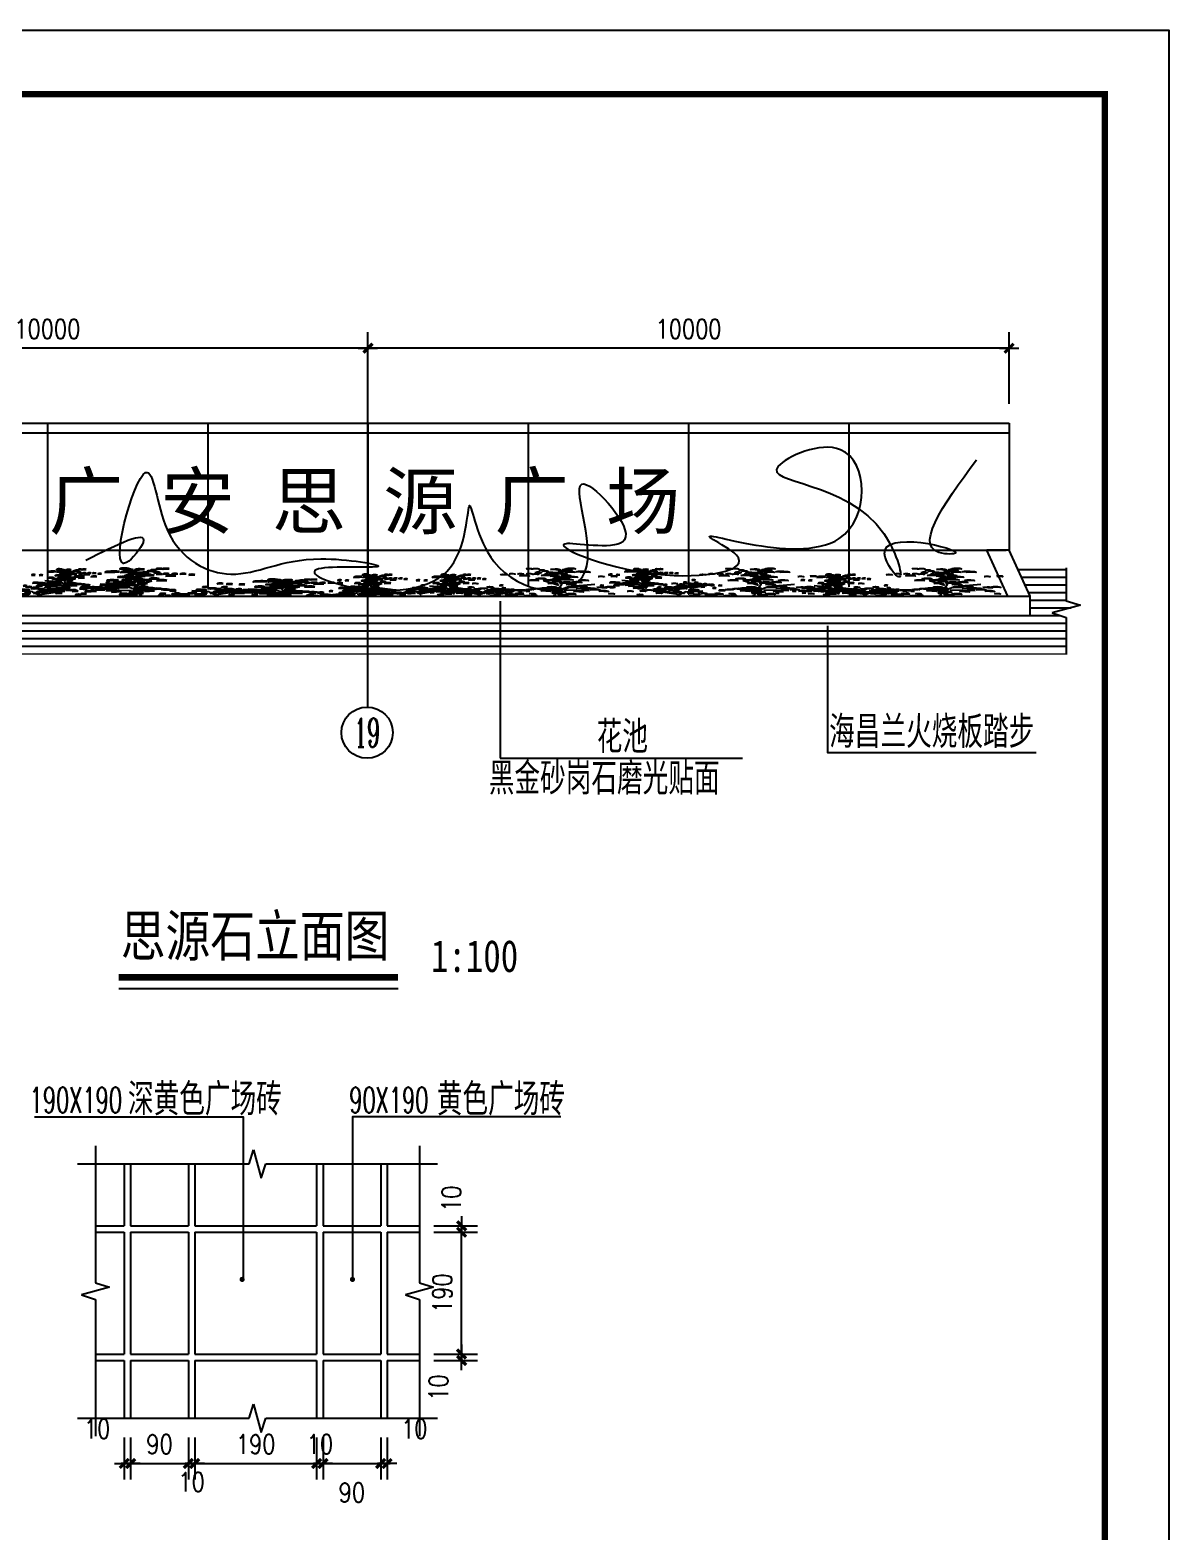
# Model space of a CAD drawing. Extents: x 0 to 11014425, y 0 to 2581013.
# Drawn here: x 10827321 to 10845083, y 2511555 to 2534982 of the extents above; entities that cross this region are included whole.
import ezdxf
from ezdxf.enums import TextEntityAlignment as Align

# ---------------------------------------------------------------- set-up
doc = ezdxf.new("R2010")
doc.units = 0
doc.header["$LTSCALE"] = 4000
doc.header["$MEASUREMENT"] = 0
doc.header["$PDMODE"] = 34
for name, pattern in [('CONTINOUS', [0]), ('DASH', [0.35, 0.25, -0.1]), ('DOTE', [2.42, 2, -0.2, 0.02, -0.2])]:
    doc.linetypes.add(name, pattern=pattern)
doc.layers.get('0').update_dxf_attribs({"color": 253, "linetype": 'DASH'})
doc.layers.get('DEFPOINTS').update_dxf_attribs({"linetype": 'CONTINUOUS'})
for name, color, linetype in [('1', 2, 'CONTINUOUS'), ('AXIS', 3, 'CONTINUOUS'), ('AXIS_TEXT', 7, 'CONTINUOUS'), ('OTHER', 7, 'CONTINUOUS'), ('PUB_DIM', 3, 'CONTINUOUS'), ('PUB_TEXT', 7, 'CONTINUOUS'), ('PUB_TITLE', 4, 'CONTINUOUS'), ('T4', 3, 'CONTINUOUS'), ('T5', 13, 'CONTINUOUS'), ('TREE', 64, 'CONTINUOUS')]:
    doc.layers.add(name, color=color, linetype=linetype)
doc.styles.add('COMPLEX', font='COMPLEX')
doc.styles.add('DIM_FONT', font='SIMPLEX.shx', dxfattribs={"width": 0.8})
doc.styles.add('FS64F', font='romant.shx', dxfattribs={"width": 0.95, "height": 8, "bigfont": 'hztxt.shx'})
doc.styles.add('HZ1', font='', dxfattribs={"width": 0.8})
doc.styles.add('宋体', font='SimSun.ttf', dxfattribs={"width": 0.7})
doc.styles.get('HZ1').set_extended_font_data('KaiTi_GB2312')
doc.dimstyles.new('DIMN', dxfattribs={"dimtxt": 300, "dimasz": 1, "dimexe": 250, "dimexo": 300, "dimgap": 150, "dimtad": 1, "dimdec": 0, "dimzin": 0, "dimtxsty": 'DIM_FONT', "dimblk": '_DIMX', "dimcen": 0.09, "dimclrt": 7, "dimazin": 3, "dimtfac": 1, "dimtdec": 0, "dimtix": 1, "dimtmove": 0, "dimatfit": 3, "dimtolj": 1, "dimtzin": 0})
doc.dimstyles.new('DIMN10', dxfattribs={"dimscale": 0.1, "dimtxt": 300, "dimasz": 1, "dimexe": 250, "dimexo": 300, "dimgap": 150, "dimtad": 1, "dimdec": 0, "dimzin": 0, "dimtxsty": 'DIM_FONT', "dimblk": '_DIMX', "dimcen": 0.09, "dimclrt": 7, "dimazin": 3, "dimtfac": 1, "dimtdec": 0, "dimtix": 1, "dimtmove": 0, "dimatfit": 3, "dimtolj": 1, "dimtzin": 0})

# ---------------------------------------------------------------- blocks, each defined once
blk = doc.blocks.new('M_G79')
at = {"color": 3, "linetype": 'CONTINUOUS'}
for p, q in [((-1186, 4132), (-869, 4207)), ((-1072, 3965), (-755, 4040)), ((-716, 3992), (-399, 4067)), ((-222, 3919), (-31, 3964)), ((-43, 4142), (148, 4187)), ((156, 4142), (346, 4187)), ((178, 4140), (368, 4185)), ((-1641, 3610), (-1324, 3685)), ((-1503, 3661), (-1186, 3736)), ((-1157, 3600), (-840, 3675)), ((-1041, 3058), (-724, 3133)), ((-946, 3709), (-629, 3784)), ((-922, 3332), (-605, 3407)), ((-922, 3332), (-605, 3407)), ((-835, 3322), (-518, 3397)), ((-712, 3440), (-395, 3515)), ((-634, 3145), (-317, 3220)), ((-574, 3491), (-257, 3566)), ((-421, 3077), (-104, 3152)), ((-326, 3777), (-136, 3822)), ((-125, 3600), (65, 3645)), ((-93, 3486), (97, 3531)), ((-28, 3281), (162, 3326)), ((178, 3346), (368, 3391)), ((441, 3339), (632, 3384)), ((705, 3331), (895, 3376)), ((979, 3213), (1169, 3258)), ((-2470, 2935), (-2280, 2980)), ((-2463, 3000), (-2272, 3045)), ((-2075, 2913), (-1885, 2958)), ((-1590, 2282), (-1273, 2357)), ((-1245, 2843), (-1055, 2888)), ((-1129, 2896), (-939, 2941)), ((-1116, 2383), (-799, 2458)), ((-1042, 2886), (-852, 2931)), ((-1007, 2768), (-690, 2843)), ((-845, 2640), (-528, 2715)), ((-800, 2683), (-610, 2728)), ((-778, 2681), (-588, 2726)), ((-777, 2456), (-460, 2531)), ((-742, 2809), (-552, 2854)), ((-711, 2894), (-520, 2939)), ((-702, 2932), (-385, 3007)), ((-697, 2381), (-380, 2456)), ((-486, 2291), (-169, 2366)), ((-259, 2552), (58, 2627)), ((-24, 2284), (293, 2359)), ((257, 3024), (574, 3099)), ((-1379, 1994), (-1062, 2069)), ((-1195, 1665), (-878, 1740)), ((-1050, 1979), (-733, 2054)), ((-997, 1863), (-680, 1938)), ((-748, 2122), (-431, 2197)), ((-629, 1800), (-312, 1875)), ((1860, 1814), (2050, 1859)), ((-2413, 1227), (-2096, 1302)), ((-2156, 1154), (-1839, 1229)), ((-1953, 801), (-1636, 876)), ((-1822, 985), (-1505, 1060)), ((-1682, 1057), (-1365, 1132)), ((-1537, 1372), (-1220, 1447)), ((-1513, 994), (-1195, 1069)), ((-1227, 1183), (-910, 1258)), ((-760, 1021), (-443, 1096)), ((-661, 922), (-344, 997)), ((-607, 1202), (-290, 1277)), ((-573, 714), (-256, 789)), ((-385, 1023), (-68, 1098)), ((-218, 939), (99, 1014)), ((-86, 973), (104, 1018)), ((-43, 968), (148, 1013)), ((124, 883), (315, 928)), ((187, 854), (378, 899)), ((379, 789), (569, 834)), ((1199, 830), (1389, 875)), ((1347, 769), (1537, 814)), ((1402, 1270), (1592, 1315)), ((1574, 1031), (1764, 1076)), ((1661, 1021), (1851, 1066)), ((1785, 941), (1975, 986)), ((1990, 1205), (2181, 1250)), ((1993, 1227), (2183, 1272)), ((2070, 931), (2260, 976)), ((2179, 919), (2369, 964)), ((2218, 871), (2408, 916)), ((2276, 798), (2466, 843)), ((2443, 912), (2633, 957)), ((2649, 779), (2839, 824)), ((2801, 762), (2991, 807)), ((-3794, 150), (-3603, 195)), ((-2906, 603), (-2715, 648)), ((-2397, 215), (-2207, 260)), ((-2219, 588), (-1902, 663)), ((-1433, 523), (-1116, 598)), ((-1191, 121), (-874, 196)), ((-1188, 143), (-871, 218)), ((-941, -17), (-624, 58)), ((-886, 484), (-569, 559)), ((-760, 426), (-443, 501)), ((-755, 271), (-438, 346)), ((-750, 513), (-433, 588)), ((-407, 629), (-89, 704)), ((23, -31), (213, 14)), ((71, 206), (261, 251)), ((391, 699), (581, 744)), ((442, 164), (632, 209)), ((517, 244), (707, 289)), ((633, 99), (823, 144)), ((788, 104), (978, 149)), ((826, 56), (1017, 101)), ((935, 242), (1125, 287)), ((1037, 363), (1227, 408)), ((1163, 106), (1353, 151)), ((1349, 196), (1539, 241)), ((1366, 348), (1556, 393)), ((1376, 435), (1566, 480)), ((1649, 317), (1839, 362)), ((1734, 484), (1924, 529)), ((1819, 651), (2009, 696)), ((1898, 377), (2089, 422)), ((1959, 723), (2149, 768)), ((2114, 530), (2304, 575)), ((2252, 581), (2442, 626)), ((2334, 329), (2524, 374)), ((2353, 702), (2544, 747)), ((2353, 305), (2544, 350)), ((2433, 627), (2623, 672)), ((2852, 624), (3042, 669)), ((2944, 63), (3134, 108)), ((3246, 602), (3437, 647)), ((233, -121), (424, -76))]:
    blk.add_line(p, q, dxfattribs=at)
for points in [[(-474, 19), (-535, 70), (-743, 1769), (-503, 2932), (-208, 3406)], [(-615, 740), (-958, 1418), (-1781, 1752)], [(-656, 1561), (-179, 2279)], [(-1607, 740), (-823, 852)], [(1614, 559), (1079, 706)], [(1612, 537), (1876, -65)], [(1854, 135), (2456, 597)]]:
    blk.add_lwpolyline(points, dxfattribs=at)
at = {"color": 3, "linetype": 'CONTINUOUS', "const_width": 22.5}
blk.add_lwpolyline([(1251, 70), (1527, -27)], dxfattribs=at)
at = {"color": 3, "linetype": 'CONTINUOUS'}
for centre, radius in [((-1018, 4158), 157), ((-904, 3991), 157), ((-548, 4017), 157), ((-121, 3935), 94.1), ((58, 4157), 94.1), ((257, 4157), 94.1), ((279, 4155), 94.1), ((-1473, 3635), 157), ((-1335, 3686), 157), ((-989, 3625), 157), ((-872, 3083), 157), ((-778, 3734), 157), ((-754, 3357), 157), ((-754, 3357), 157), ((-667, 3347), 157), ((-543, 3466), 157), ((-466, 3171), 157), ((-405, 3517), 157), ((-253, 3103), 157), ((-225, 3792), 94.1), ((-24, 3615), 94.1), ((7, 3502), 94.1), ((73, 3296), 94.1), ((279, 3361), 94.1), ((425, 3050), 157), ((542, 3354), 94.1), ((806, 3347), 94.1), ((1080, 3228), 94.1), ((-2369, 2950), 94.1), ((-2362, 3015), 94.1), ((-1975, 2928), 94.1), ((-1422, 2307), 157), ((-1144, 2858), 94.1), ((-1028, 2911), 94.1), ((-947, 2408), 157), ((-941, 2902), 94.1), ((-839, 2793), 157), ((-676, 2665), 157), ((-699, 2698), 94.1), ((-677, 2696), 94.1), ((-609, 2481), 157), ((-641, 2824), 94.1), ((-610, 2909), 94.1), ((-534, 2958), 157), ((-529, 2406), 157), ((-318, 2317), 157), ((-91, 2578), 157), ((144, 2309), 157), ((-1211, 2019), 157), ((-1027, 1690), 157), ((-882, 2004), 157), ((-829, 1888), 157), ((-580, 2147), 157), ((-461, 1825), 157), ((1961, 1830), 94.1), ((-2245, 1252), 157), ((-1988, 1179), 157), ((-1785, 826), 157), ((-1654, 1010), 157), ((-1514, 1083), 157), ((-1369, 1397), 157), ((-1344, 1020), 157), ((-1059, 1208), 157), ((-592, 1046), 157), ((-492, 947), 157), ((-439, 1228), 157), ((-405, 739), 157), ((-238, 654), 157), ((-217, 1049), 157), ((-50, 964), 157), ((15, 988), 94.1), ((58, 983), 94.1), ((225, 898), 94.1), ((288, 869), 94.1), ((479, 804), 94.1), ((492, 714), 94.1), ((1300, 845), 94.1), ((1448, 785), 94.1), ((1503, 1285), 94.1), ((1675, 1046), 94.1), ((1762, 1036), 94.1), ((1886, 956), 94.1), ((2060, 739), 94.1), ((2091, 1220), 94.1), ((2094, 1242), 94.1), ((2171, 947), 94.1), ((2280, 935), 94.1), ((2319, 886), 94.1), ((2377, 814), 94.1), ((2454, 717), 94.1), ((2544, 927), 94.1), ((2750, 794), 94.1), ((2902, 777), 94.1), ((-3693, 165), 94.1), ((-2805, 618), 94.1), ((-2296, 231), 94.1), ((-2051, 613), 157), ((-1264, 548), 157), ((-1022, 146), 157), ((-1020, 168), 157), ((-773, 8), 157), ((-717, 509), 157), ((-592, 451), 157), ((-587, 296), 157), ((-582, 538), 157), ((124, -16), 94.1), ((172, 221), 94.1), ((542, 180), 94.1), ((617, 260), 94.1), ((734, 114), 94.1), ((889, 119), 94.1), ((927, 71), 94.1), ((1036, 257), 94.1), ((1138, 378), 94.1), ((1264, 122), 94.1), ((1450, 211), 94.1), ((1467, 364), 94.1), ((1477, 451), 94.1), ((1750, 332), 94.1), ((1835, 499), 94.1), ((1919, 666), 94.1), ((1999, 393), 94.1), ((2215, 545), 94.1), ((2353, 596), 94.1), ((2435, 344), 94.1), ((2454, 320), 94.1), ((2534, 642), 94.1), ((2953, 639), 94.1), ((3045, 78), 94.1), ((3347, 618), 94.1), ((334, -106), 94.1)]:
    blk.add_arc(centre, radius, 18.44222, 198.41455, dxfattribs=at)
at = {"width": 0.8, "flags": 9}
for tag in ['XSIZE', 'YSIZE']:
    blk.add_attdef(tag, (0, 0), '', height=0.5, dxfattribs=at)
blk = doc.blocks.new('A$C74E62408')
at = {"color": 42}
for p, q in [((1284, 4268), (1601, 4343)), ((2427, 4277), (2618, 4322)), ((2626, 4277), (2816, 4322)), ((2648, 4275), (2838, 4320)), ((829, 3745), (1146, 3820)), ((967, 3796), (1284, 3871)), ((1313, 3736), (1630, 3811)), ((1398, 4101), (1715, 4176)), ((1524, 3844), (1841, 3919)), ((1754, 4128), (2071, 4203)), ((2144, 3912), (2334, 3957)), ((2248, 4055), (2438, 4100)), ((2345, 3736), (2535, 3781)), ((1548, 3467), (1865, 3542)), ((1548, 3467), (1865, 3542)), ((1635, 3457), (1952, 3532)), ((1758, 3576), (2075, 3651)), ((1836, 3281), (2153, 3356)), ((1896, 3627), (2213, 3702)), ((2049, 3213), (2366, 3288)), ((2377, 3622), (2567, 3667)), ((2442, 3416), (2632, 3461)), ((2648, 3482), (2838, 3526)), ((2911, 3474), (3102, 3519)), ((3175, 3467), (3365, 3512)), ((3449, 3348), (3639, 3393)), ((0, 3070), (190, 3115)), ((7, 3136), (197, 3181)), ((394, 3049), (585, 3094)), ((1225, 2978), (1415, 3023)), ((1341, 3032), (1531, 3077)), ((1428, 3022), (1618, 3067)), ((1429, 3194), (1746, 3269)), ((1463, 2903), (1780, 2978)), ((1625, 2775), (1942, 2850)), ((1670, 2819), (1860, 2864)), ((1692, 2816), (1882, 2861)), ((1728, 2944), (1918, 2989)), ((1759, 3029), (1950, 3074)), ((1768, 3068), (2085, 3143)), ((2726, 3160), (3044, 3235)), ((880, 2417), (1197, 2492)), ((1354, 2519), (1671, 2594)), ((1693, 2591), (2010, 2666)), ((1773, 2516), (2090, 2591)), ((1984, 2427), (2301, 2502)), ((2211, 2688), (2528, 2763)), ((2446, 2419), (2763, 2494)), ((1091, 2129), (1408, 2204)), ((1274, 1800), (1591, 1875)), ((1420, 2115), (1737, 2190)), ((1473, 1998), (1790, 2073)), ((1722, 2257), (2039, 2332)), ((1841, 1936), (2158, 2011)), ((4330, 1950), (4520, 1995)), ((57, 1362), (374, 1437)), ((933, 1507), (1250, 1582)), ((1863, 1338), (2180, 1413)), ((3872, 1406), (4062, 1451)), ((4463, 1362), (4653, 1407)), ((314, 1290), (631, 1365)), ((517, 936), (834, 1011)), ((648, 1120), (965, 1195)), ((788, 1193), (1105, 1268)), ((957, 1130), (1274, 1205)), ((1243, 1319), (1560, 1394)), ((1710, 1157), (2027, 1231)), ((1809, 1057), (2126, 1132)), ((2085, 1159), (2402, 1234)), ((2252, 1074), (2569, 1149)), ((2384, 1108), (2574, 1153)), ((2427, 1103), (2618, 1148)), ((2594, 1019), (2785, 1064)), ((2657, 990), (2848, 1035)), ((2849, 924), (3039, 969)), ((3669, 965), (3859, 1010)), ((3817, 905), (4007, 950)), ((4044, 1166), (4234, 1211)), ((4131, 1156), (4321, 1201)), ((4255, 1077), (4445, 1122)), ((4460, 1340), (4651, 1385)), ((4540, 1067), (4730, 1112)), ((4649, 1055), (4839, 1100)), ((4688, 1006), (4878, 1051)), ((4746, 934), (4936, 979)), ((4913, 1048), (5103, 1093)), ((5119, 914), (5309, 959)), ((5271, 898), (5461, 943)), ((251, 723), (568, 798)), ((1037, 658), (1354, 733)), ((1584, 619), (1901, 694)), ((1710, 561), (2027, 636)), ((1715, 406), (2032, 481)), ((1720, 648), (2037, 723)), ((1896, 849), (2213, 924)), ((2063, 765), (2380, 840)), ((2861, 835), (3051, 880)), ((3507, 498), (3697, 543)), ((3836, 484), (4026, 529)), ((3846, 571), (4036, 616)), ((4119, 452), (4309, 497)), ((4204, 619), (4394, 664)), ((4288, 786), (4479, 831)), ((4368, 513), (4559, 558)), ((4429, 859), (4619, 904)), ((4584, 665), (4774, 710)), ((4722, 716), (4912, 761)), ((4804, 464), (4994, 509)), ((4823, 837), (5014, 882)), ((4823, 440), (5014, 485)), ((4903, 762), (5093, 807)), ((5322, 760), (5512, 805)), ((5716, 738), (5907, 783)), ((73, 351), (263, 396)), ((1279, 257), (1596, 331)), ((1282, 278), (1599, 353)), ((1529, 119), (1846, 194)), ((2493, 104), (2683, 149)), ((2541, 341), (2731, 386)), ((2703, 15), (2894, 60)), ((2911, 300), (3102, 345)), ((2986, 380), (3177, 425)), ((3103, 235), (3293, 280)), ((3258, 240), (3448, 284)), ((3296, 191), (3486, 236)), ((3405, 377), (3595, 422)), ((3633, 242), (3823, 287)), ((3819, 331), (4009, 376)), ((5414, 198), (5604, 243))]:
    blk.add_line(p, q, dxfattribs=at)
for points in [[(1996, 155), (1935, 206), (1727, 1904), (1967, 3068), (2262, 3542)], [(1814, 1696), (2291, 2415)], [(1855, 876), (1512, 1553), (689, 1887)], [(863, 876), (1647, 987)], [(4084, 694), (3549, 842)], [(4082, 673), (4346, 70)], [(4324, 271), (4926, 733)]]:
    blk.add_lwpolyline(points, dxfattribs=at)
at = {"color": 42, "const_width": 22.5}
blk.add_lwpolyline([(3721, 206), (3997, 109)], dxfattribs=at)
at = {"color": 42}
for centre, radius in [((1452, 4293), 157), ((1566, 4126), 157), ((1922, 4153), 157), ((2528, 4293), 94.1), ((2727, 4293), 94.1), ((2748, 4290), 94.1), ((997, 3771), 157), ((1135, 3821), 157), ((1481, 3761), 157), ((1692, 3870), 157), ((1927, 3601), 157), ((2065, 3652), 157), ((2245, 3927), 94.1), ((2349, 4070), 94.1), ((2446, 3751), 94.1), ((1598, 3219), 157), ((1716, 3492), 157), ((1716, 3492), 157), ((1803, 3483), 157), ((2004, 3306), 157), ((2217, 3238), 157), ((2477, 3637), 94.1), ((2543, 3431), 94.1), ((2749, 3497), 94.1), ((2895, 3185), 157), ((3012, 3489), 94.1), ((3276, 3482), 94.1), ((3550, 3364), 94.1), ((101, 3086), 94.1), ((108, 3151), 94.1), ((495, 3064), 94.1), ((1325, 2994), 94.1), ((1442, 3047), 94.1), ((1529, 3037), 94.1), ((1631, 2929), 157), ((1794, 2800), 157), ((1771, 2834), 94.1), ((1793, 2831), 94.1), ((1829, 2960), 94.1), ((1860, 3044), 94.1), ((1936, 3093), 157), ((2379, 2713), 157), ((1048, 2442), 157), ((1523, 2544), 157), ((1861, 2617), 157), ((1890, 2283), 157), ((1941, 2542), 157), ((2152, 2452), 157), ((2614, 2445), 157), ((1259, 2154), 157), ((1443, 1825), 157), ((1588, 2140), 157), ((1641, 2024), 157), ((2009, 1961), 157), ((4431, 1965), 94.1), ((225, 1388), 157), ((482, 1315), 157), ((1101, 1533), 157), ((1411, 1344), 157), ((2031, 1363), 157), ((3973, 1421), 94.1), ((4561, 1356), 94.1), ((4564, 1377), 94.1), ((685, 962), 157), ((816, 1146), 157), ((956, 1218), 157), ((1126, 1155), 157), ((1878, 1182), 157), ((1978, 1083), 157), ((2065, 875), 157), ((2232, 790), 157), ((2253, 1184), 157), ((2420, 1100), 157), ((2485, 1123), 94.1), ((2528, 1118), 94.1), ((2695, 1034), 94.1), ((2758, 1005), 94.1), ((2949, 939), 94.1), ((2962, 850), 94.1), ((3770, 981), 94.1), ((3917, 920), 94.1), ((4145, 1181), 94.1), ((4232, 1172), 94.1), ((4356, 1092), 94.1), ((4530, 874), 94.1), ((4641, 1082), 94.1), ((4750, 1070), 94.1), ((4789, 1022), 94.1), ((4847, 949), 94.1), ((4924, 852), 94.1), ((5014, 1063), 94.1), ((5220, 930), 94.1), ((5372, 913), 94.1), ((419, 749), 157), ((1206, 683), 157), ((1752, 645), 157), ((1878, 587), 157), ((1883, 432), 157), ((1888, 674), 157), ((3087, 395), 94.1), ((3506, 393), 94.1), ((3608, 514), 94.1), ((3937, 499), 94.1), ((3947, 586), 94.1), ((4220, 468), 94.1), ((4305, 635), 94.1), ((4389, 801), 94.1), ((4469, 528), 94.1), ((4685, 680), 94.1), ((4823, 731), 94.1), ((4905, 480), 94.1), ((4924, 455), 94.1), ((5004, 777), 94.1), ((5423, 775), 94.1), ((5817, 753), 94.1), ((174, 366), 94.1), ((1448, 282), 157), ((1450, 304), 157), ((1697, 144), 157), ((2594, 119), 94.1), ((2642, 356), 94.1), ((2804, 30), 94.1), ((3012, 315), 94.1), ((3204, 250), 94.1), ((3358, 255), 94.1), ((3397, 206), 94.1), ((3734, 257), 94.1), ((3920, 347), 94.1), ((5515, 214), 94.1)]:
    blk.add_arc(centre, radius, 18.4422, 198.4146, dxfattribs=at)
at = {"color": 42, "width": 0.8, "flags": 9}
for tag in ['YSIZE', 'XSIZE']:
    blk.add_attdef(tag, (2470, 136), '', height=0.5, dxfattribs=at)
blk = doc.blocks.new('_DIMX')
blk.add_line((-150, 0), (150, 0))
at = {"const_width": 50}
blk.add_lwpolyline([(-70, -70), (70, 70)], dxfattribs=at)
blk = doc.blocks.new('*D96')
at = {"color": 0, "linetype": 'BYBLOCK'}
for p, q in [((10832591, 2529149), (10832591, 2530269)), ((10842591, 2529149), (10842591, 2530269)), ((10842590, 2530019), (10832592, 2530019))]:
    blk.add_line(p, q, dxfattribs=at)
at = {"layer": 'DEFPOINTS', "color": 0, "linetype": 'BYBLOCK'}
for p in [(10832591, 2530019), (10832591, 2528849), (10842591, 2528849)]:
    blk.add_point(p, dxfattribs=at)
at = {"color": 0, "linetype": 'BYBLOCK', "rotation": 180}
blk.add_blockref('_DIMX', (10832591, 2530019), dxfattribs=at)
at = {"color": 0, "linetype": 'BYBLOCK'}
blk.add_blockref('_DIMX', (10842591, 2530019), dxfattribs=at)
at = {"color": 7, "linetype": 'BYBLOCK', "insert": (10837591, 2530319), "char_height": 300, "attachment_point": 5, "style": 'DIM_FONT'}
blk.add_mtext('\\A1;10000', dxfattribs=at)
blk = doc.blocks.new('_AXISO')
blk.add_circle((0, 0), 0.5)
at = {"layer": 'AXIS_TEXT', "style": 'COMPLEX', "width": 1.041667}
blk.add_attdef('A', text='', height=0.56, dxfattribs=at).set_placement((-0.25, -0.28), (0.25, -0.28), align=Align.FIT)
blk = doc.blocks.new('*D97')
at = {"color": 0, "linetype": 'BYBLOCK'}
for p, q in [((10822591, 2529149), (10822591, 2530269)), ((10832591, 2529149), (10832591, 2530269)), ((10832590, 2530019), (10822592, 2530019))]:
    blk.add_line(p, q, dxfattribs=at)
at = {"layer": 'DEFPOINTS', "color": 0, "linetype": 'BYBLOCK'}
for p in [(10822591, 2530019), (10822591, 2528849), (10832591, 2528849)]:
    blk.add_point(p, dxfattribs=at)
at = {"color": 0, "linetype": 'BYBLOCK', "rotation": 180}
blk.add_blockref('_DIMX', (10822591, 2530019), dxfattribs=at)
at = {"color": 0, "linetype": 'BYBLOCK'}
blk.add_blockref('_DIMX', (10832591, 2530019), dxfattribs=at)
at = {"color": 7, "linetype": 'BYBLOCK', "insert": (10827591, 2530319), "char_height": 300, "attachment_point": 5, "style": 'DIM_FONT'}
blk.add_mtext('\\A1;10000', dxfattribs=at)
blk = doc.blocks.new('*D139')
at = {"color": 0, "linetype": 'BYBLOCK'}
for p, q in [((10915076.4, 2562622.7), (10915076.4, 2562557.2)), ((10915086.4, 2562622.7), (10915086.4, 2562557.2)), ((10915076.3, 2562582.2), (10915076.2, 2562582.2)), ((10915076.4, 2562582.2), (10915086.4, 2562582.2)), ((10915076.4, 2562582.2), (10915086.4, 2562582.2)), ((10915086.5, 2562582.2), (10915086.6, 2562582.2))]:
    blk.add_line(p, q, dxfattribs=at)
at = {"layer": 'DEFPOINTS', "color": 0, "linetype": 'BYBLOCK'}
for p in [(10915076.4, 2562652.7), (10915086.4, 2562652.7), (10915086.4, 2562582.2)]:
    blk.add_point(p, dxfattribs=at)
at = {"color": 0, "linetype": 'BYBLOCK', "xscale": 0.1, "yscale": 0.1, "zscale": 0.1}
blk.add_blockref('_DIMX', (10915076.4, 2562582.2), dxfattribs=at)
at = {"color": 0, "linetype": 'BYBLOCK', "xscale": 0.1, "yscale": 0.1, "zscale": 0.1, "rotation": 180}
blk.add_blockref('_DIMX', (10915086.4, 2562582.2), dxfattribs=at)
at = {"color": 7, "linetype": 'BYBLOCK', "insert": (10915034.1, 2562636.1), "char_height": 30, "attachment_point": 5, "style": 'DIM_FONT'}
blk.add_mtext('\\A1;10', dxfattribs=at)
blk = doc.blocks.new('*D140')
at = {"color": 0, "linetype": 'BYBLOCK'}
for p, q in [((10915086.4, 2562622.7), (10915086.4, 2562557.2)), ((10915176.4, 2562622.7), (10915176.4, 2562557.2)), ((10915086.5, 2562582.2), (10915176.3, 2562582.2))]:
    blk.add_line(p, q, dxfattribs=at)
at = {"layer": 'DEFPOINTS', "color": 0, "linetype": 'BYBLOCK'}
for p in [(10915086.4, 2562652.7), (10915176.4, 2562652.7), (10915176.4, 2562582.2)]:
    blk.add_point(p, dxfattribs=at)
at = {"color": 0, "linetype": 'BYBLOCK', "xscale": 0.1, "yscale": 0.1, "zscale": 0.1, "rotation": 180}
blk.add_blockref('_DIMX', (10915086.4, 2562582.2), dxfattribs=at)
at = {"color": 0, "linetype": 'BYBLOCK', "xscale": 0.1, "yscale": 0.1, "zscale": 0.1}
blk.add_blockref('_DIMX', (10915176.4, 2562582.2), dxfattribs=at)
at = {"color": 7, "linetype": 'BYBLOCK', "insert": (10915131.4, 2562612.2), "char_height": 30, "attachment_point": 5, "style": 'DIM_FONT'}
blk.add_mtext('\\A1;90', dxfattribs=at)
blk = doc.blocks.new('*D141')
at = {"color": 0, "linetype": 'BYBLOCK'}
for p, q in [((10915176.4, 2562622.7), (10915176.4, 2562557.2)), ((10915186.4, 2562622.7), (10915186.4, 2562557.2)), ((10915176.3, 2562582.2), (10915176.2, 2562582.2)), ((10915176.4, 2562582.2), (10915186.4, 2562582.2)), ((10915176.4, 2562582.2), (10915186.4, 2562582.2)), ((10915186.5, 2562582.2), (10915186.6, 2562582.2))]:
    blk.add_line(p, q, dxfattribs=at)
at = {"layer": 'DEFPOINTS', "color": 0, "linetype": 'BYBLOCK'}
for p in [(10915176.4, 2562652.7), (10915186.4, 2562652.7), (10915186.4, 2562582.2)]:
    blk.add_point(p, dxfattribs=at)
at = {"color": 0, "linetype": 'BYBLOCK', "xscale": 0.1, "yscale": 0.1, "zscale": 0.1}
blk.add_blockref('_DIMX', (10915176.4, 2562582.2), dxfattribs=at)
at = {"color": 0, "linetype": 'BYBLOCK', "xscale": 0.1, "yscale": 0.1, "zscale": 0.1, "rotation": 180}
blk.add_blockref('_DIMX', (10915186.4, 2562582.2), dxfattribs=at)
at = {"color": 7, "linetype": 'BYBLOCK', "insert": (10915181.4, 2562553.4), "char_height": 30, "attachment_point": 5, "style": 'DIM_FONT'}
blk.add_mtext('\\A1;10', dxfattribs=at)
blk = doc.blocks.new('*D142')
at = {"color": 0, "linetype": 'BYBLOCK'}
for p, q in [((10915186.4, 2562622.7), (10915186.4, 2562557.2)), ((10915376.4, 2562622.7), (10915376.4, 2562557.2)), ((10915186.5, 2562582.2), (10915376.3, 2562582.2))]:
    blk.add_line(p, q, dxfattribs=at)
at = {"layer": 'DEFPOINTS', "color": 0, "linetype": 'BYBLOCK'}
for p in [(10915186.4, 2562652.7), (10915376.4, 2562652.7), (10915376.4, 2562582.2)]:
    blk.add_point(p, dxfattribs=at)
at = {"color": 0, "linetype": 'BYBLOCK', "xscale": 0.1, "yscale": 0.1, "zscale": 0.1, "rotation": 180}
blk.add_blockref('_DIMX', (10915186.4, 2562582.2), dxfattribs=at)
at = {"color": 0, "linetype": 'BYBLOCK', "xscale": 0.1, "yscale": 0.1, "zscale": 0.1}
blk.add_blockref('_DIMX', (10915376.4, 2562582.2), dxfattribs=at)
at = {"color": 7, "linetype": 'BYBLOCK', "insert": (10915281.4, 2562612.2), "char_height": 30, "attachment_point": 5, "style": 'DIM_FONT'}
blk.add_mtext('\\A1;190', dxfattribs=at)
blk = doc.blocks.new('*D143')
at = {"color": 0, "linetype": 'BYBLOCK'}
for p, q in [((10915376.4, 2562622.7), (10915376.4, 2562557.2)), ((10915386.4, 2562622.7), (10915386.4, 2562557.2)), ((10915376.3, 2562582.2), (10915376.2, 2562582.2)), ((10915376.4, 2562582.2), (10915386.4, 2562582.2)), ((10915386.5, 2562582.2), (10915386.6, 2562582.2))]:
    blk.add_line(p, q, dxfattribs=at)
at = {"layer": 'DEFPOINTS', "color": 0, "linetype": 'BYBLOCK'}
for p in [(10915376.4, 2562652.7), (10915386.4, 2562652.7), (10915386.4, 2562582.2)]:
    blk.add_point(p, dxfattribs=at)
at = {"color": 0, "linetype": 'BYBLOCK', "xscale": 0.1, "yscale": 0.1, "zscale": 0.1}
blk.add_blockref('_DIMX', (10915376.4, 2562582.2), dxfattribs=at)
at = {"color": 0, "linetype": 'BYBLOCK', "xscale": 0.1, "yscale": 0.1, "zscale": 0.1, "rotation": 180}
blk.add_blockref('_DIMX', (10915386.4, 2562582.2), dxfattribs=at)
at = {"color": 7, "linetype": 'BYBLOCK', "insert": (10915381.4, 2562612.2), "char_height": 30, "attachment_point": 5, "style": 'DIM_FONT'}
blk.add_mtext('\\A1;10', dxfattribs=at)
blk = doc.blocks.new('*D144')
at = {"color": 0, "linetype": 'BYBLOCK'}
for p, q in [((10915386.4, 2562622.7), (10915386.4, 2562557.2)), ((10915476.4, 2562622.7), (10915476.4, 2562557.2)), ((10915386.5, 2562582.2), (10915476.3, 2562582.2))]:
    blk.add_line(p, q, dxfattribs=at)
at = {"layer": 'DEFPOINTS', "color": 0, "linetype": 'BYBLOCK'}
for p in [(10915386.4, 2562652.7), (10915476.4, 2562652.7), (10915476.4, 2562582.2)]:
    blk.add_point(p, dxfattribs=at)
at = {"color": 0, "linetype": 'BYBLOCK', "xscale": 0.1, "yscale": 0.1, "zscale": 0.1, "rotation": 180}
blk.add_blockref('_DIMX', (10915386.4, 2562582.2), dxfattribs=at)
at = {"color": 0, "linetype": 'BYBLOCK', "xscale": 0.1, "yscale": 0.1, "zscale": 0.1}
blk.add_blockref('_DIMX', (10915476.4, 2562582.2), dxfattribs=at)
at = {"color": 7, "linetype": 'BYBLOCK', "insert": (10915431.4, 2562537.1), "char_height": 30, "attachment_point": 5, "style": 'DIM_FONT'}
blk.add_mtext('\\A1;90', dxfattribs=at)
blk = doc.blocks.new('*D145')
at = {"color": 0, "linetype": 'BYBLOCK'}
for p, q in [((10915476.4, 2562622.7), (10915476.4, 2562557.2)), ((10915486.4, 2562622.7), (10915486.4, 2562557.2)), ((10915476.3, 2562582.2), (10915476.2, 2562582.2)), ((10915476.4, 2562582.2), (10915486.4, 2562582.2)), ((10915476.4, 2562582.2), (10915486.4, 2562582.2)), ((10915486.5, 2562582.2), (10915486.6, 2562582.2))]:
    blk.add_line(p, q, dxfattribs=at)
at = {"layer": 'DEFPOINTS', "color": 0, "linetype": 'BYBLOCK'}
for p in [(10915476.4, 2562652.7), (10915486.4, 2562652.7), (10915486.4, 2562582.2)]:
    blk.add_point(p, dxfattribs=at)
at = {"color": 0, "linetype": 'BYBLOCK', "xscale": 0.1, "yscale": 0.1, "zscale": 0.1}
blk.add_blockref('_DIMX', (10915476.4, 2562582.2), dxfattribs=at)
at = {"color": 0, "linetype": 'BYBLOCK', "xscale": 0.1, "yscale": 0.1, "zscale": 0.1, "rotation": 180}
blk.add_blockref('_DIMX', (10915486.4, 2562582.2), dxfattribs=at)
at = {"color": 7, "linetype": 'BYBLOCK', "insert": (10915528.8, 2562636.1), "char_height": 30, "attachment_point": 5, "style": 'DIM_FONT'}
blk.add_mtext('\\A1;10', dxfattribs=at)
blk = doc.blocks.new('*D146')
at = {"color": 0, "linetype": 'BYBLOCK'}
for p, q in [((10915559.5, 2562752.9), (10915627.5, 2562752.9)), ((10915602.5, 2562753), (10915602.5, 2562753.1)), ((10915602.5, 2562742.9), (10915602.5, 2562752.9)), ((10915602.5, 2562742.9), (10915602.5, 2562752.9)), ((10915559.5, 2562742.9), (10915627.5, 2562742.9)), ((10915602.5, 2562742.8), (10915602.5, 2562742.7))]:
    blk.add_line(p, q, dxfattribs=at)
at = {"layer": 'DEFPOINTS', "color": 0, "linetype": 'BYBLOCK'}
for p in [(10915529.5, 2562752.9), (10915602.5, 2562752.9), (10915529.5, 2562742.9)]:
    blk.add_point(p, dxfattribs=at)
at = {"color": 0, "linetype": 'BYBLOCK', "xscale": 0.1, "yscale": 0.1, "zscale": 0.1}
for p, rotation in [((10915602.5, 2562752.9), 270), ((10915602.5, 2562742.9), 90)]:
    blk.add_blockref('_DIMX', p, dxfattribs=dict(at, rotation=rotation))
at = {"color": 7, "linetype": 'BYBLOCK', "insert": (10915566.7, 2562700.6), "char_height": 30, "attachment_point": 5, "rotation": 90, "style": 'DIM_FONT'}
blk.add_mtext('\\A1;10', dxfattribs=at)
blk = doc.blocks.new('*D147')
at = {"color": 0, "linetype": 'BYBLOCK'}
for p, q in [((10915559.5, 2562942.9), (10915627.5, 2562942.9)), ((10915602.5, 2562753), (10915602.5, 2562942.8)), ((10915559.5, 2562752.9), (10915627.5, 2562752.9))]:
    blk.add_line(p, q, dxfattribs=at)
at = {"layer": 'DEFPOINTS', "color": 0, "linetype": 'BYBLOCK'}
for p in [(10915529.5, 2562942.9), (10915602.5, 2562942.9), (10915529.5, 2562752.9)]:
    blk.add_point(p, dxfattribs=at)
at = {"color": 0, "linetype": 'BYBLOCK', "xscale": 0.1, "yscale": 0.1, "zscale": 0.1}
for p, rotation in [((10915602.5, 2562942.9), 90), ((10915602.5, 2562752.9), 270)]:
    blk.add_blockref('_DIMX', p, dxfattribs=dict(at, rotation=rotation))
at = {"color": 7, "linetype": 'BYBLOCK', "insert": (10915572.5, 2562847.9), "char_height": 30, "attachment_point": 5, "rotation": 90, "style": 'DIM_FONT'}
blk.add_mtext('\\A1;190', dxfattribs=at)
blk = doc.blocks.new('*D148')
at = {"color": 0, "linetype": 'BYBLOCK'}
for p, q in [((10915559.5, 2562952.9), (10915627.5, 2562952.9)), ((10915559.5, 2562942.9), (10915627.5, 2562942.9)), ((10915602.5, 2562953), (10915602.5, 2562953.1)), ((10915602.5, 2562942.9), (10915602.5, 2562952.9)), ((10915602.5, 2562942.9), (10915602.5, 2562952.9)), ((10915602.5, 2562942.8), (10915602.5, 2562942.7))]:
    blk.add_line(p, q, dxfattribs=at)
at = {"layer": 'DEFPOINTS', "color": 0, "linetype": 'BYBLOCK'}
for p in [(10915529.5, 2562952.9), (10915529.5, 2562942.9), (10915602.5, 2562952.9)]:
    blk.add_point(p, dxfattribs=at)
at = {"color": 0, "linetype": 'BYBLOCK', "xscale": 0.1, "yscale": 0.1, "zscale": 0.1}
for p, rotation in [((10915602.5, 2562952.9), 270), ((10915602.5, 2562942.9), 90)]:
    blk.add_blockref('_DIMX', p, dxfattribs=dict(at, rotation=rotation))
at = {"color": 7, "linetype": 'BYBLOCK', "insert": (10915586.6, 2562995.2), "char_height": 30, "attachment_point": 5, "rotation": 90, "style": 'DIM_FONT'}
blk.add_mtext('\\A1;10', dxfattribs=at)
blk = doc.blocks.new('A$C798A2562')
at = {"layer": 'OTHER', "linetype": 'CONTINOUS'}
for p, q in [((28, 555.4), (28, 342)), ((267.7, 527.4), (274.7, 549.4)), ((274.7, 549.4), (286.7, 505.4)), ((533.4, 555.4), (533.4, 342)), ((0, 527.4), (267.7, 527.4)), ((286.7, 505.4), (293.7, 527.4)), ((293.7, 527.4), (561.4, 527.4)), ((50, 335), (6, 323)), ((28, 342), (50, 335)), ((555.4, 335), (511.4, 323)), ((533.4, 342), (555.4, 335)), ((6, 323), (28, 316)), ((28, 316), (28, 102.6)), ((511.4, 323), (533.4, 316)), ((533.4, 316), (533.4, 102.6)), ((267.7, 130.6), (274.7, 152.6)), ((274.7, 152.6), (286.7, 108.6)), ((0, 130.6), (267.7, 130.6)), ((286.7, 108.6), (293.7, 130.6)), ((293.7, 130.6), (561.4, 130.6))]:
    blk.add_line(p, q, dxfattribs=at)
at = {"layer": 'PUB_DIM', "color": 4, "linetype": 'CONTINOUS'}
for p, q in [((28, 430.8), (72.9, 430.8)), ((82.9, 430.8), (172.9, 430.8)), ((182.9, 430.8), (372.9, 430.8)), ((382.9, 430.8), (472.9, 430.8)), ((482.9, 430.8), (533.4, 430.8)), ((28, 420.8), (72.9, 420.8)), ((82.9, 420.8), (172.9, 420.8)), ((182.9, 420.8), (372.9, 420.8)), ((382.9, 420.8), (472.9, 420.8)), ((482.9, 420.8), (533.4, 420.8)), ((28, 230.8), (72.9, 230.8)), ((28, 220.8), (72.9, 220.8)), ((82.9, 230.8), (172.9, 230.8)), ((82.9, 220.8), (172.9, 220.8)), ((182.9, 230.8), (372.9, 230.8)), ((182.9, 220.8), (372.9, 220.8)), ((382.9, 230.8), (472.9, 230.8)), ((382.9, 220.8), (472.9, 220.8)), ((482.9, 230.8), (533.4, 230.8)), ((482.9, 220.8), (533.4, 220.8))]:
    blk.add_line(p, q, dxfattribs=at)
at = {"layer": 'T5', "color": 4}
for p, q in [((72.9, 527.4), (72.9, 430.8)), ((82.9, 527.4), (82.9, 430.8)), ((172.9, 527.4), (172.9, 430.8)), ((172.9, 527.4), (172.9, 430.8)), ((182.9, 527.4), (182.9, 430.8)), ((182.9, 527.4), (182.9, 430.8)), ((372.9, 527.4), (372.9, 430.8)), ((382.9, 527.4), (382.9, 430.8)), ((472.9, 527.4), (472.9, 430.8)), ((482.9, 527.4), (482.9, 430.8)), ((72.9, 420.8), (72.9, 230.8)), ((82.9, 420.8), (82.9, 230.8)), ((172.9, 420.8), (172.9, 230.8)), ((172.9, 420.8), (172.9, 230.8)), ((182.9, 420.8), (182.9, 230.8)), ((182.9, 420.8), (182.9, 230.8)), ((372.9, 420.8), (372.9, 230.8)), ((382.9, 420.8), (382.9, 230.8)), ((472.9, 420.8), (472.9, 230.8)), ((482.9, 420.8), (482.9, 230.8)), ((72.9, 220.8), (72.9, 130.6)), ((82.9, 220.8), (82.9, 130.6)), ((172.9, 220.8), (172.9, 130.6)), ((182.9, 220.8), (182.9, 130.6)), ((182.9, 220.8), (182.9, 130.6)), ((372.9, 220.8), (372.9, 130.6)), ((382.9, 220.8), (382.9, 130.6)), ((472.9, 220.8), (472.9, 130.6)), ((482.9, 220.8), (482.9, 130.6))]:
    blk.add_line(p, q, dxfattribs=at)
at = {"layer": 'PUB_DIM', "linetype": 'CONTINOUS'}
for base, p1, p2, angle, picture, middle in [((599, 430.8), (526, 420.8), (526, 430.8), 90, '*D148', (583.1, 473.2)), ((599, 230.8), (526, 220.8), (526, 230.8), 90, '*D146', (563.2, 178.5)), ((82.9, 60.2), (72.9, 130.6), (82.9, 130.6), 0, '*D139', (30.6, 114.1)), ((182.9, 60.2), (172.9, 130.6), (182.9, 130.6), 0, '*D141', (177.9, 31.4)), ((472.9, 60.2), (382.9, 130.6), (472.9, 130.6), 0, '*D144', (427.9, 15)), ((482.9, 60.2), (472.9, 130.6), (482.9, 130.6), 0, '*D145', (525.3, 114.1))]:
    dim = blk.add_linear_dim(base=base, p1=p1, p2=p2, angle=angle, dimstyle='DIMN10', dxfattribs=at)
    dim.commit()
    dim.dimension.update_dxf_attribs({"geometry": picture, "text_midpoint": middle, "dimtype": 129, "insert": (-10915003.5, -2562522.1)})
for p1, p2, distance, picture, middle in [((526, 230.8), (526, 420.8), -73, '*D147', (569, 325.8)), ((82.9, 130.6), (172.9, 130.6), -70.5, '*D140', (127.9, 90.2)), ((182.9, 130.6), (372.9, 130.6), -70.5, '*D142', (277.9, 90.2)), ((372.9, 130.6), (382.9, 130.6), -70.5, '*D143', (377.9, 90.2))]:
    dim = blk.add_aligned_dim(p1=p1, p2=p2, distance=distance, dimstyle='DIMN10', dxfattribs=at)
    dim.commit()
    dim.dimension.update_dxf_attribs({"geometry": picture, "text_midpoint": middle, "insert": (-10915003.5, -2562522.1)})
blk = doc.blocks.new('A$C02F348E8')
at = {"layer": 'PUB_DIM', "linetype": 'CONTINOUS'}
blk.add_blockref('A$C798A2562', (0, 0), dxfattribs=at)

msp = doc.modelspace()

# ---------------------------------------------------------------- linework, layer by layer
at = {"color": 1, "linetype": 'DOTE'}
msp.add_line((10832591.26, 2524425.466), (10832591.26, 2529972.611), dxfattribs=at)
at = {"layer": '1', "color": 4, "linetype": 'CONTINOUS'}
for p, q in [((10822591.459, 2528849.245), (10842591.066, 2528849.245)), ((10842591.066, 2528849.245), (10842591.066, 2526869.245)), ((10822939.047, 2526869.245), (10842544.135, 2526869.245)), ((10842569.19, 2526149.245), (10842243.473, 2526869.245)), ((10842591.066, 2526869.245), (10842243.479, 2526869.245)), ((10842916.98, 2526149.245), (10842591.066, 2526869.245)), ((10822265.546, 2526149.245), (10842916.98, 2526149.245)), ((10842916.98, 2525849.245), (10842916.98, 2526149.245))]:
    msp.add_line(p, q, dxfattribs=at)
at = {"layer": '1', "color": 2, "linetype": 'CONTINOUS'}
for p, q in [((10822591.459, 2528699.245), (10842591.066, 2528699.245)), ((10842724.186, 2526569.245), (10843482.59, 2526569.245)), ((10842779.27, 2526449.245), (10843482.59, 2526449.245)), ((10842834.354, 2526329.245), (10843482.59, 2526329.245)), ((10842889.438, 2526209.245), (10843482.59, 2526209.245)), ((10842916.98, 2526089.245), (10843482.59, 2526089.245)), ((10842916.98, 2525969.245), (10843555.924, 2525969.245)), ((10821680.976, 2525849.245), (10843388.305, 2525849.245)), ((10821775.262, 2525729.245), (10843482.59, 2525729.245)), ((10821775.262, 2525609.245), (10843482.59, 2525609.245)), ((10821775.262, 2525489.245), (10843482.59, 2525489.245)), ((10821775.262, 2525369.245), (10843482.59, 2525369.245))]:
    msp.add_line(p, q, dxfattribs=at)
at = {"layer": '1', "color": 9, "linetype": 'CONTINOUS'}
for p, q in [((10827591.459, 2528849.245), (10827591.459, 2526299.245)), ((10830091.459, 2528849.245), (10830091.459, 2526299.245)), ((10832591.459, 2528849.245), (10832591.459, 2526299.245)), ((10835091.459, 2528849.245), (10835091.459, 2526299.245)), ((10837591.459, 2528849.245), (10837591.459, 2526299.245)), ((10840091.459, 2528849.245), (10840091.459, 2526299.245))]:
    msp.add_line(p, q, dxfattribs=at)
at = {"layer": '1', "color": 7, "linetype": 'CONTINOUS'}
for p, q in [((10834654.64, 2526072.355), (10834654.64, 2523625.683)), ((10834654.64, 2523625.683), (10838430.325, 2523625.683))]:
    msp.add_line(p, q, dxfattribs=at)
at = {"layer": '1', "color": 7, "linetype": 'CONTINOUS', "flags": 128}
msp.add_lwpolyline([(10839758.569, 2525687.348), (10839758.569, 2523710.568), (10843011.418, 2523710.568)], dxfattribs=at)
at = {"layer": '1', "color": 255, "linetype": 'CONTINOUS', "const_width": 20, "flags": 128}
msp.add_lwpolyline([(10821775.262, 2525249.245), (10843482.59, 2525249.245)], dxfattribs=at)
at = {"layer": '1', "color": 8, "linetype": 'CONTINOUS'}
msp.add_spline([(10828193.233, 2526713.707), (10829084.799, 2526990.857), (10828827.235, 2526674.114), (10829124.424, 2528079.661), (10829461.238, 2527188.821), (10830451.866, 2526495.946), (10831858.559, 2526733.503), (10832750.124, 2526614.725), (10831818.933, 2526575.132), (10833820.003, 2526535.539), (10834176.629, 2527564.954), (10834553.068, 2526693.91), (10835979.573, 2526535.539), (10835959.761, 2527901.493), (10836593.763, 2527030.45), (10835702.197, 2526971.061), (10837089.077, 2526495.946), (10838337.269, 2526792.893), (10837980.643, 2527030.45), (10839942.087, 2527050.246), (10839961.9, 2528435.997), (10838991.084, 2528178.643), (10840635.527, 2527129.432), (10840853.465, 2526456.353), (10840655.34, 2526872.078), (10841725.219, 2526812.689), (10841586.53, 2526812.689), (10842081.845, 2528277.626)], degree=3, dxfattribs=at)
at = {"layer": 'OTHER', "linetype": 'CONTINOUS'}
for p, q in [((10843482.59, 2526591.55), (10843482.59, 2526079.245)), ((10843702.59, 2526009.245), (10843262.59, 2525889.245)), ((10843262.59, 2525889.245), (10843482.59, 2525819.245)), ((10843482.59, 2526079.245), (10843702.59, 2526009.245)), ((10843482.59, 2525819.245), (10843482.59, 2525241.977))]:
    msp.add_line(p, q, dxfattribs=at)
at = {"layer": 'PUB_DIM', "linetype": 'CONTINOUS', "flags": 128}
for points in [[(10827392.492, 2518029.453), (10830643.737, 2518029.453), (10830643.737, 2515494.577)], [(10835600.823, 2518029.453), (10832349.579, 2518029.453), (10832349.579, 2515494.577)]]:
    msp.add_lwpolyline(points, dxfattribs=at)
at = {"layer": 'PUB_DIM', "linetype": 'CONTINOUS', "const_width": 39, "flags": 128}
for points in [[(10830607.862, 2515494.577, 1), (10830648.862, 2515494.577, 1)], [(10832329.079, 2515494.577, 1), (10832370.079, 2515494.577, 1)]]:
    msp.add_lwpolyline(points, format="xyb", close=True, dxfattribs=at)
at = {"layer": 'PUB_TITLE', "linetype": 'CONTINOUS', "flags": 128}
msp.add_lwpolyline([(10785683.352, 2492981.621), (10785683.352, 2534981.621), (10845083.352, 2534981.621), (10845083.352, 2492981.621)], close=True, dxfattribs=at)
at = {"layer": 'PUB_TITLE', "linetype": 'CONTINOUS', "const_width": 100, "flags": 128}
msp.add_lwpolyline([(10788183.352, 2493981.621), (10844083.352, 2493981.621), (10844083.352, 2533981.621), (10788183.352, 2533981.621)], close=True, dxfattribs=at)
at = {"layer": 'T4', "linetype": 'CONTINUOUS'}
msp.add_line((10828703.575, 2520032.727), (10833061.994, 2520032.727), dxfattribs=at)
at = {"layer": 'T4', "linetype": 'CONTINUOUS', "const_width": 103.68}
msp.add_lwpolyline([(10828703.575, 2520203.989), (10833061.994, 2520203.989)], dxfattribs=at)

# ---------------------------------------------------------------- block references
at = {"layer": '1', "color": 42, "linetype": 'CONTINOUS', "zscale": 0.1}
for p, xscale, yscale in [((10825317.47, 2526149.776), 0.5, 0.099), ((10828072.603, 2526149.776), 0.5, 0.099), ((10836475.883, 2526149.776), -0.5, 0.099), ((10839587.4, 2526149.776), -0.5, 0.099), ((10842495.106, 2526149.776), -0.5, 0.099), ((10830380.484, 2526149.776), 0.5, 0.06)]:
    msp.add_blockref('A$C74E62408', p, dxfattribs=dict(at, xscale=xscale, yscale=yscale))
at = {"layer": 'AXIS', "linetype": 'CONTINOUS'}
ref = msp.add_blockref('_AXISO', (10832577.413, 2524022.418), dxfattribs=dict(at, xscale=799.9999999999993, yscale=799.9999999999993, zscale=799.9999999999993, rotation=1.358912982141192e-12))
ref.add_attrib('A', '19', dxfattribs={"layer": 'AXIS_TEXT', "height": 448, "style": 'COMPLEX', "width": 0.646552}).set_placement((10832377.413, 2523798.418), (10832777.413, 2523798.418), align=Align.FIT)
at = {"layer": 'PUB_DIM', "linetype": 'CONTINOUS', "xscale": 10, "yscale": 10, "zscale": 10}
msp.add_blockref('A$C02F348E8', (10828061.241, 2512021.888), dxfattribs=at)
at = {"layer": 'TREE', "color": 3, "linetype": 'CONTINOUS', "xscale": 0.3, "yscale": 0.072, "zscale": 0.072}
for p in [(10828084.11, 2526265.337), (10837084.11, 2526269.462), (10832858.844, 2526183.148), (10834084.11, 2526183.148), (10840084.11, 2526183.831)]:
    msp.add_blockref('M_G79', p, dxfattribs=at)

# ---------------------------------------------------------------- texts
at = {"layer": 'PUB_TEXT', "linetype": 'CONTINUOUS', "style": 'HZ1'}
msp.add_text('广 安 思 源 广 场', height=850, dxfattribs=at).set_placement((10827615.992, 2527209.91, -3449.965))
at = {"layer": 'PUB_TEXT', "linetype": 'CONTINUOUS'}
for s, height, style, width, p in [('花池', 500, 'FS64F', 0.8, (10836158.072, 2523706.054)), ('海昌兰火烧板踏步', 500, 'FS64F', 0.8, (10839783.585, 2523783.429)), ('黑金砂岗石磨光贴面', 500, 'FS64F', 0.8, (10834475.56, 2523057.319)), ('思源石立面图', 640, '宋体', 0.8, (10828735.899, 2520535.031)), ('深黄色广场砖', 500, 'FS64F', 0.8, (10828848.563, 2518053.387)), ('黄色广场砖', 500, 'FS64F', 0.8, (10833664.768, 2518053.387)), ('190X190', 400, 'DIM_FONT', 0.6, (10827316.07, 2518091.688)), ('90X190', 400, 'DIM_FONT', 0.6, (10832299.964, 2518091.688))]:
    msp.add_text(s, height=height, dxfattribs=dict(at, style=style, width=width)).set_placement(p)
at = {"layer": 'PUB_TEXT', "style": 'HZ1', "width": 0.8}
msp.add_text('1:100', height=500, dxfattribs=at).set_placement((10834934.61, 2520288.96), align=Align.RIGHT)

# ---------------------------------------------------------------- dimensions: what is measured, and where the dimension line sits
at = {"layer": 'PUB_DIM', "color": 3, "linetype": 'CONTINOUS'}
for p1, p2, picture, middle in [((10832591.459, 2528849.245), (10822591.455, 2528849.245), '*D97', (10827591.457, 2530319.142)), ((10842591.065, 2528849.245), (10832591.459, 2528849.245), '*D96', (10837591.262, 2530319.142))]:
    dim = msp.add_aligned_dim(p1=p1, p2=p2, distance=-1169.897, dimstyle='DIMN', dxfattribs=at)
    dim.commit()
    dim.dimension.update_dxf_attribs({"geometry": picture, "text_midpoint": middle})

doc.saveas('drawing.dxf')
